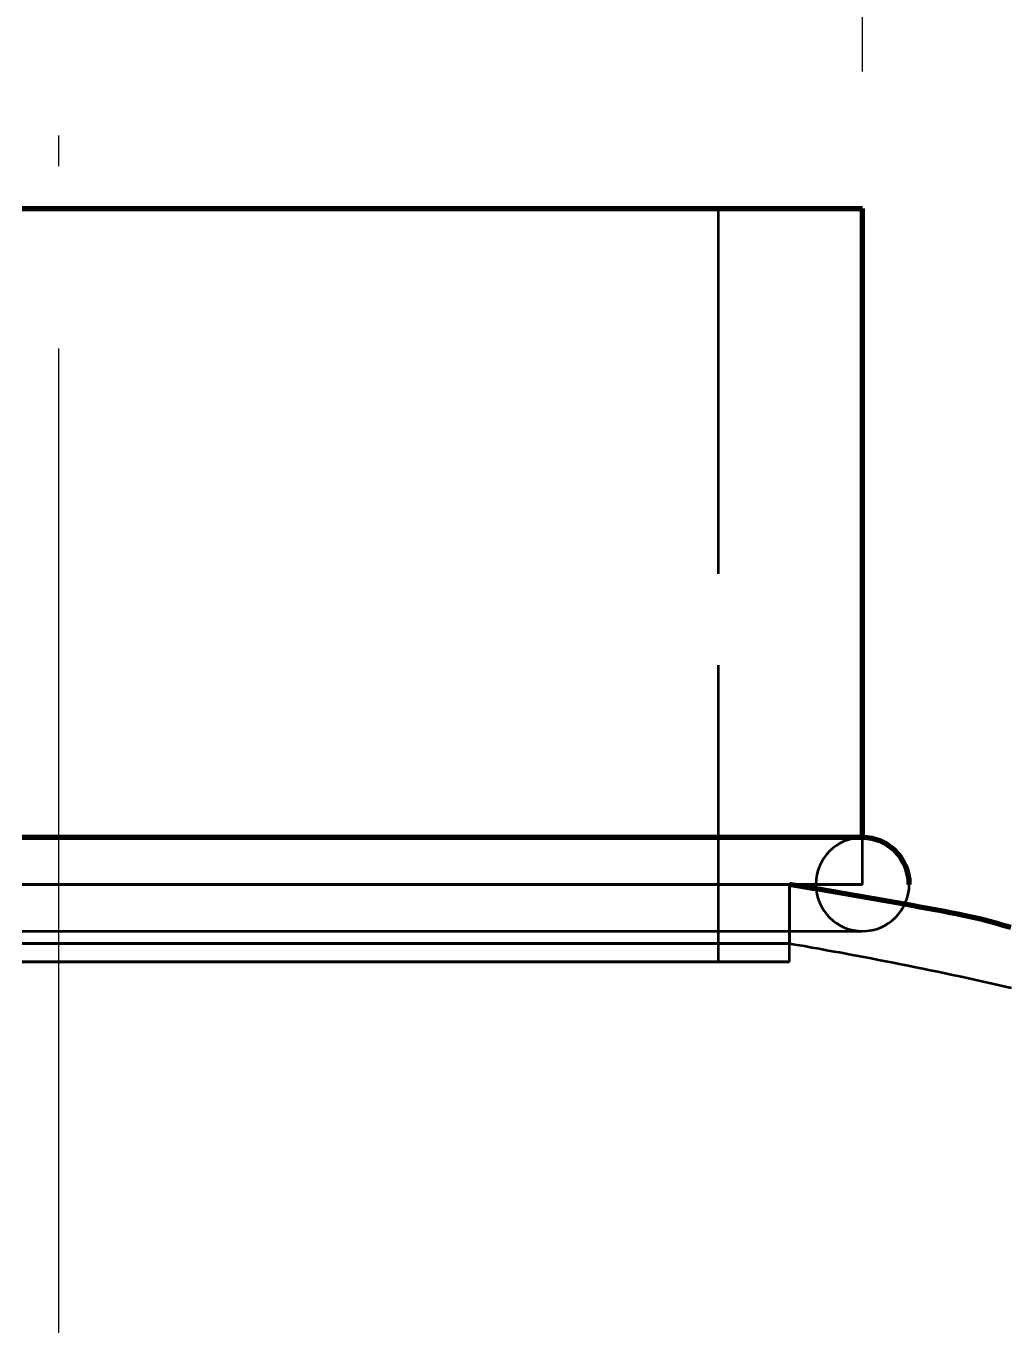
# Model space of a CAD drawing. Header units: millimetres. Extents: x 0 to 594, y 0 to 420.
# Drawn here: x 119.89 to 130.63, y 310.65 to 324.87 of the extents above; entities that cross this region are included whole.
import ezdxf

# ---------------------------------------------------------------- set-up
doc = ezdxf.new("R2010")
doc.units = ezdxf.units.MM
doc.linetypes.add('IRAM-E-TRAZOS', pattern=[5, 4, -1])
doc.linetypes.add('IRAM-F-TRAZO-PUNTO', pattern=[20, 15, -2, 1, -2])
for name, color, linetype, lineweight in [('01-VISIBLE', 7, 'CONTINUOUS', 70), ('02-OCULTA', 4, 'IRAM-E-TRAZOS', 35), ('03-EJE', 1, 'IRAM-F-TRAZO-PUNTO', 18), ('04-COTA', 3, 'CONTINUOUS', 18)]:
    doc.layers.add(name, color=color, linetype=linetype, lineweight=lineweight)
doc.styles.add('ISO3098', font='isocpeur.ttf')
doc.dimstyles.new('FLAMA-IRAM', dxfattribs={"dimtxt": 3.5, "dimasz": 3.5, "dimexe": 2, "dimexo": 1.5, "dimgap": 1, "dimtad": 1, "dimdec": 1, "dimtxsty": 'ISO3098', "dimblk": 'IRAM_FLECHA', "dimblk1": 'IRAM_FLECHA', "dimblk2": 'IRAM_FLECHA', "dimcen": 2.5, "dimclrd": 3, "dimclre": 3, "dimclrt": 3, "dimazin": 3, "dimtfac": 1, "dimtmove": 0, "dimatfit": 3, "dimlwd": 18, "dimlwe": 18})

# ---------------------------------------------------------------- blocks, each defined once
blk = doc.blocks.new('IRAM_FLECHA')
blk.add_solid([(0, 0), (-1, 0.125), (-1, -0.125)])

msp = doc.modelspace()

# ---------------------------------------------------------------- linework, layer by layer
at = {"layer": '01-VISIBLE'}
msp.add_line((129.05, 315.979), (129.05, 322.867), dxfattribs=at)
for points in [[(119.85, 322.867), (119.93, 322.867), (120.01, 322.867), (120.09, 322.867), (120.17, 322.867), (120.25, 322.867), (120.33, 322.867), (120.41, 322.867), (120.49, 322.867), (120.57, 322.867), (120.65, 322.867), (120.73, 322.867), (120.81, 322.867), (120.89, 322.867), (120.97, 322.867), (121.05, 322.867), (121.13, 322.867), (121.21, 322.867), (121.29, 322.867), (121.37, 322.867), (121.45, 322.867), (121.53, 322.867), (121.61, 322.867), (121.69, 322.867), (121.77, 322.867), (121.85, 322.867), (121.93, 322.867), (122.01, 322.867), (122.09, 322.867), (122.17, 322.867), (122.25, 322.867), (122.33, 322.867), (122.41, 322.867), (122.49, 322.867), (122.57, 322.867), (122.65, 322.867), (122.73, 322.867), (122.81, 322.867), (122.89, 322.867), (122.97, 322.867), (123.05, 322.867), (123.13, 322.867), (123.21, 322.867), (123.29, 322.867), (123.37, 322.867), (123.45, 322.867), (123.53, 322.867), (123.61, 322.867), (123.69, 322.867), (123.77, 322.867), (123.85, 322.867), (123.93, 322.867), (124.01, 322.867), (124.09, 322.867), (124.17, 322.867), (124.25, 322.867), (124.33, 322.867), (124.41, 322.867), (124.49, 322.867), (124.57, 322.867), (124.65, 322.867), (124.73, 322.867), (124.81, 322.867), (124.89, 322.867), (124.97, 322.867), (125.05, 322.867), (125.13, 322.867), (125.21, 322.867), (125.29, 322.867), (125.37, 322.867), (125.45, 322.867), (125.53, 322.867), (125.61, 322.867), (125.69, 322.867), (125.77, 322.867), (125.85, 322.867), (125.93, 322.867), (126.01, 322.867), (126.09, 322.867), (126.17, 322.867), (126.25, 322.867), (126.33, 322.867), (126.41, 322.867), (126.49, 322.867), (126.57, 322.867), (126.65, 322.867), (126.73, 322.867), (126.81, 322.867), (126.89, 322.867), (126.97, 322.867), (127.05, 322.867), (127.13, 322.867), (127.21, 322.867), (127.29, 322.867), (127.37, 322.867), (127.45, 322.867), (127.53, 322.867), (127.61, 322.867), (127.69, 322.867), (127.77, 322.867), (127.85, 322.867), (127.93, 322.867), (128.01, 322.867), (128.09, 322.867), (128.17, 322.867), (128.25, 322.867), (128.33, 322.867), (128.41, 322.867), (128.49, 322.867), (128.57, 322.867), (128.65, 322.867), (128.73, 322.867), (128.81, 322.867), (128.89, 322.867), (128.97, 322.867), (129.05, 322.867)], [(129.05, 315.979), (128.97, 315.979), (128.89, 315.979), (128.81, 315.979), (128.73, 315.979), (128.65, 315.979), (128.57, 315.979), (128.49, 315.979), (128.41, 315.979), (128.33, 315.979), (128.25, 315.979), (128.17, 315.979), (128.09, 315.979), (128.01, 315.979), (127.93, 315.979), (127.85, 315.979), (127.77, 315.979), (127.69, 315.979), (127.61, 315.979), (127.53, 315.979), (127.45, 315.979), (127.37, 315.979), (127.29, 315.979), (127.21, 315.979), (127.13, 315.979), (127.05, 315.979), (126.97, 315.979), (126.89, 315.979), (126.81, 315.979), (126.73, 315.979), (126.65, 315.979), (126.57, 315.979), (126.49, 315.979), (126.41, 315.979), (126.33, 315.979), (126.25, 315.979), (126.17, 315.979), (126.09, 315.979), (126.01, 315.979), (125.93, 315.979), (125.85, 315.979), (125.77, 315.979), (125.69, 315.979), (125.61, 315.979), (125.53, 315.979), (125.45, 315.979), (125.37, 315.979), (125.29, 315.979), (125.21, 315.979), (125.13, 315.979), (125.05, 315.979), (124.97, 315.979), (124.89, 315.979), (124.81, 315.979), (124.73, 315.979), (124.65, 315.979), (124.57, 315.979), (124.49, 315.979), (124.41, 315.979), (124.33, 315.979), (124.25, 315.979), (124.17, 315.979), (124.09, 315.979), (124.01, 315.979), (123.93, 315.979), (123.85, 315.979), (123.77, 315.979), (123.69, 315.979), (123.61, 315.979), (123.53, 315.979), (123.45, 315.979), (123.37, 315.979), (123.29, 315.979), (123.21, 315.979), (123.13, 315.979), (123.05, 315.979), (122.97, 315.979), (122.89, 315.979), (122.81, 315.979), (122.73, 315.979), (122.65, 315.979), (122.57, 315.979), (122.49, 315.979), (122.41, 315.979), (122.33, 315.979), (122.25, 315.979), (122.17, 315.979), (122.09, 315.979), (122.01, 315.979), (121.93, 315.979), (121.85, 315.979), (121.77, 315.979), (121.69, 315.979), (121.61, 315.979), (121.53, 315.979), (121.45, 315.979), (121.37, 315.979), (121.29, 315.979), (121.21, 315.979), (121.13, 315.979), (121.05, 315.979), (120.97, 315.979), (120.89, 315.979), (120.81, 315.979), (120.73, 315.979), (120.65, 315.979), (120.57, 315.979), (120.49, 315.979), (120.41, 315.979), (120.33, 315.979), (120.25, 315.979), (120.17, 315.979), (120.09, 315.979), (120.01, 315.979), (119.93, 315.979), (119.85, 315.979)], [(130.673, 314.994), (130.591, 315.018), (130.509, 315.042), (130.427, 315.065), (130.345, 315.085), (130.262, 315.104), (130.179, 315.122), (130.095, 315.139), (130.012, 315.156), (129.928, 315.172), (129.845, 315.188), (129.761, 315.203), (129.677, 315.219), (129.594, 315.234), (129.51, 315.249), (129.426, 315.264), (129.342, 315.279), (129.258, 315.293), (129.175, 315.308), (129.091, 315.323), (129.007, 315.337), (128.923, 315.352), (128.839, 315.366), (128.755, 315.38), (128.671, 315.395), (128.588, 315.409), (128.504, 315.423), (128.42, 315.438), (128.336, 315.452), (128.252, 315.466)]]:
    msp.add_lwpolyline(points, dxfattribs=at)
msp.add_arc((129.05, 315.467), 0.512, 0, 90, dxfattribs=at)
at = {"layer": '02-OCULTA'}
for p, q in [((127.47, 322.867), (127.47, 314.62)), ((129.05, 315.467), (129.05, 315.979)), ((128.25, 315.467), (128.25, 314.82)), ((128.252, 314.62), (128.252, 315.467))]:
    msp.add_line(p, q, dxfattribs=at)
for points in [[(127.47, 322.867), (127.39, 322.867), (127.31, 322.867), (127.229, 322.867), (127.149, 322.867), (127.069, 322.867), (126.989, 322.867), (126.908, 322.867), (126.828, 322.867), (126.748, 322.867), (126.668, 322.867), (126.588, 322.867), (126.507, 322.867), (126.427, 322.867), (126.347, 322.867), (126.267, 322.867), (126.186, 322.867), (126.106, 322.867), (126.026, 322.867), (125.946, 322.867), (125.866, 322.867), (125.785, 322.867), (125.705, 322.867), (125.625, 322.867), (125.545, 322.867), (125.464, 322.867), (125.384, 322.867), (125.304, 322.867), (125.224, 322.867), (125.144, 322.867), (125.063, 322.867), (124.983, 322.867), (124.903, 322.867), (124.823, 322.867), (124.742, 322.867), (124.662, 322.867), (124.582, 322.867), (124.502, 322.867), (124.422, 322.867), (124.341, 322.867), (124.261, 322.867), (124.181, 322.867), (124.101, 322.867), (124.02, 322.867), (123.94, 322.867), (123.86, 322.867), (123.78, 322.867), (123.7, 322.867), (123.619, 322.867), (123.539, 322.867), (123.459, 322.867), (123.379, 322.867), (123.298, 322.867), (123.218, 322.867), (123.138, 322.867), (123.058, 322.867), (122.978, 322.867), (122.897, 322.867), (122.817, 322.867), (122.737, 322.867), (122.657, 322.867), (122.576, 322.867), (122.496, 322.867), (122.416, 322.867), (122.336, 322.867), (122.256, 322.867), (122.175, 322.867), (122.095, 322.867), (122.015, 322.867), (121.935, 322.867), (121.854, 322.867), (121.774, 322.867), (121.694, 322.867), (121.614, 322.867), (121.534, 322.867), (121.453, 322.867), (121.373, 322.867), (121.293, 322.867), (121.213, 322.867), (121.132, 322.867), (121.052, 322.867), (120.972, 322.867), (120.892, 322.867), (120.812, 322.867), (120.731, 322.867), (120.651, 322.867), (120.571, 322.867), (120.491, 322.867), (120.41, 322.867), (120.33, 322.867), (120.25, 322.867), (120.17, 322.867), (120.09, 322.867), (120.009, 322.867), (119.929, 322.867), (119.849, 322.867)], [(119.849, 322.867), (119.929, 322.867), (120.009, 322.867), (120.09, 322.867), (120.17, 322.867), (120.25, 322.867), (120.33, 322.867), (120.41, 322.867), (120.491, 322.867), (120.571, 322.867), (120.651, 322.867), (120.731, 322.867), (120.812, 322.867), (120.892, 322.867), (120.972, 322.867), (121.052, 322.867), (121.132, 322.867), (121.213, 322.867), (121.293, 322.867), (121.373, 322.867), (121.453, 322.867), (121.534, 322.867), (121.614, 322.867), (121.694, 322.867), (121.774, 322.867), (121.854, 322.867), (121.935, 322.867), (122.015, 322.867), (122.095, 322.867), (122.175, 322.867), (122.256, 322.867), (122.336, 322.867), (122.416, 322.867), (122.496, 322.867), (122.576, 322.867), (122.657, 322.867), (122.737, 322.867), (122.817, 322.867), (122.897, 322.867), (122.978, 322.867), (123.058, 322.867), (123.138, 322.867), (123.218, 322.867), (123.298, 322.867), (123.379, 322.867), (123.459, 322.867), (123.539, 322.867), (123.619, 322.867), (123.7, 322.867), (123.78, 322.867), (123.86, 322.867), (123.94, 322.867), (124.02, 322.867), (124.101, 322.867), (124.181, 322.867), (124.261, 322.867), (124.341, 322.867), (124.422, 322.867), (124.502, 322.867), (124.582, 322.867), (124.662, 322.867), (124.742, 322.867), (124.823, 322.867), (124.903, 322.867), (124.983, 322.867), (125.063, 322.867), (125.144, 322.867), (125.224, 322.867), (125.304, 322.867), (125.384, 322.867), (125.464, 322.867), (125.545, 322.867), (125.625, 322.867), (125.705, 322.867), (125.785, 322.867), (125.866, 322.867), (125.946, 322.867), (126.026, 322.867), (126.106, 322.867), (126.186, 322.867), (126.267, 322.867), (126.347, 322.867), (126.427, 322.867), (126.507, 322.867), (126.588, 322.867), (126.668, 322.867), (126.748, 322.867), (126.828, 322.867), (126.908, 322.867), (126.989, 322.867), (127.069, 322.867), (127.149, 322.867), (127.229, 322.867), (127.31, 322.867), (127.39, 322.867), (127.47, 322.867)], [(129.05, 322.867), (128.97, 322.867), (128.89, 322.867), (128.81, 322.867), (128.73, 322.867), (128.65, 322.867), (128.57, 322.867), (128.49, 322.867), (128.41, 322.867), (128.33, 322.867), (128.25, 322.867), (128.17, 322.867), (128.09, 322.867), (128.01, 322.867), (127.93, 322.867), (127.85, 322.867), (127.77, 322.867), (127.69, 322.867), (127.61, 322.867), (127.53, 322.867), (127.45, 322.867), (127.37, 322.867), (127.29, 322.867), (127.21, 322.867), (127.13, 322.867), (127.05, 322.867), (126.97, 322.867), (126.89, 322.867), (126.81, 322.867), (126.73, 322.867), (126.65, 322.867), (126.57, 322.867), (126.49, 322.867), (126.41, 322.867), (126.33, 322.867), (126.25, 322.867), (126.17, 322.867), (126.09, 322.867), (126.01, 322.867), (125.93, 322.867), (125.85, 322.867), (125.77, 322.867), (125.69, 322.867), (125.61, 322.867), (125.53, 322.867), (125.45, 322.867), (125.37, 322.867), (125.29, 322.867), (125.21, 322.867), (125.13, 322.867), (125.05, 322.867), (124.97, 322.867), (124.89, 322.867), (124.81, 322.867), (124.73, 322.867), (124.65, 322.867), (124.57, 322.867), (124.49, 322.867), (124.41, 322.867), (124.33, 322.867), (124.25, 322.867), (124.17, 322.867), (124.09, 322.867), (124.01, 322.867), (123.93, 322.867), (123.85, 322.867), (123.77, 322.867), (123.69, 322.867), (123.61, 322.867), (123.53, 322.867), (123.45, 322.867), (123.37, 322.867), (123.29, 322.867), (123.21, 322.867), (123.13, 322.867), (123.05, 322.867), (122.97, 322.867), (122.89, 322.867), (122.81, 322.867), (122.73, 322.867), (122.65, 322.867), (122.57, 322.867), (122.49, 322.867), (122.41, 322.867), (122.33, 322.867), (122.25, 322.867), (122.17, 322.867), (122.09, 322.867), (122.01, 322.867), (121.93, 322.867), (121.85, 322.867), (121.77, 322.867), (121.69, 322.867), (121.61, 322.867), (121.53, 322.867), (121.45, 322.867), (121.37, 322.867), (121.29, 322.867), (121.21, 322.867), (121.13, 322.867), (121.05, 322.867), (120.97, 322.867), (120.89, 322.867), (120.81, 322.867), (120.73, 322.867), (120.65, 322.867), (120.57, 322.867), (120.49, 322.867), (120.41, 322.867), (120.33, 322.867), (120.25, 322.867), (120.17, 322.867), (120.09, 322.867), (120.01, 322.867), (119.93, 322.867), (119.85, 322.867)], [(129.05, 315.979), (128.97, 315.979), (128.89, 315.979), (128.81, 315.979), (128.73, 315.979), (128.65, 315.979), (128.57, 315.979), (128.49, 315.979), (128.41, 315.979), (128.33, 315.979), (128.25, 315.979), (128.17, 315.979), (128.09, 315.979), (128.01, 315.979), (127.93, 315.979), (127.85, 315.979), (127.77, 315.979), (127.69, 315.979), (127.61, 315.979), (127.53, 315.979), (127.45, 315.979), (127.37, 315.979), (127.29, 315.979), (127.21, 315.979), (127.13, 315.979), (127.05, 315.979), (126.97, 315.979), (126.89, 315.979), (126.81, 315.979), (126.73, 315.979), (126.65, 315.979), (126.57, 315.979), (126.49, 315.979), (126.41, 315.979), (126.33, 315.979), (126.25, 315.979), (126.17, 315.979), (126.09, 315.979), (126.01, 315.979), (125.93, 315.979), (125.85, 315.979), (125.77, 315.979), (125.69, 315.979), (125.61, 315.979), (125.53, 315.979), (125.45, 315.979), (125.37, 315.979), (125.29, 315.979), (125.21, 315.979), (125.13, 315.979), (125.05, 315.979), (124.97, 315.979), (124.89, 315.979), (124.81, 315.979), (124.73, 315.979), (124.65, 315.979), (124.57, 315.979), (124.49, 315.979), (124.41, 315.979), (124.33, 315.979), (124.25, 315.979), (124.17, 315.979), (124.09, 315.979), (124.01, 315.979), (123.93, 315.979), (123.85, 315.979), (123.77, 315.979), (123.69, 315.979), (123.61, 315.979), (123.53, 315.979), (123.45, 315.979), (123.37, 315.979), (123.29, 315.979), (123.21, 315.979), (123.13, 315.979), (123.05, 315.979), (122.97, 315.979), (122.89, 315.979), (122.81, 315.979), (122.73, 315.979), (122.65, 315.979), (122.57, 315.979), (122.49, 315.979), (122.41, 315.979), (122.33, 315.979), (122.25, 315.979), (122.17, 315.979), (122.09, 315.979), (122.01, 315.979), (121.93, 315.979), (121.85, 315.979), (121.77, 315.979), (121.69, 315.979), (121.61, 315.979), (121.53, 315.979), (121.45, 315.979), (121.37, 315.979), (121.29, 315.979), (121.21, 315.979), (121.13, 315.979), (121.05, 315.979), (120.97, 315.979), (120.89, 315.979), (120.81, 315.979), (120.73, 315.979), (120.65, 315.979), (120.57, 315.979), (120.49, 315.979), (120.41, 315.979), (120.33, 315.979), (120.25, 315.979), (120.17, 315.979), (120.09, 315.979), (120.01, 315.979), (119.93, 315.979), (119.85, 315.979)], [(128.25, 315.467), (128.17, 315.467), (128.09, 315.467), (128.01, 315.467), (127.93, 315.467), (127.85, 315.467), (127.77, 315.467), (127.69, 315.467), (127.61, 315.467), (127.53, 315.467), (127.45, 315.467), (127.37, 315.467), (127.29, 315.467), (127.21, 315.467), (127.13, 315.467), (127.05, 315.467), (126.97, 315.467), (126.89, 315.467), (126.81, 315.467), (126.73, 315.467), (126.65, 315.467), (126.57, 315.467), (126.49, 315.467), (126.41, 315.467), (126.33, 315.467), (126.25, 315.467), (126.17, 315.467), (126.09, 315.467), (126.01, 315.467), (125.93, 315.467), (125.85, 315.467), (125.77, 315.467), (125.69, 315.467), (125.61, 315.467), (125.53, 315.467), (125.45, 315.467), (125.37, 315.467), (125.29, 315.467), (125.21, 315.467), (125.13, 315.467), (125.05, 315.467), (124.97, 315.467), (124.89, 315.467), (124.81, 315.467), (124.73, 315.467), (124.65, 315.467), (124.57, 315.467), (124.49, 315.467), (124.41, 315.467), (124.33, 315.467), (124.25, 315.467), (124.17, 315.467), (124.09, 315.467), (124.01, 315.467), (123.93, 315.467), (123.85, 315.467), (123.77, 315.467), (123.69, 315.467), (123.61, 315.467), (123.53, 315.467), (123.45, 315.467), (123.37, 315.467), (123.29, 315.467), (123.21, 315.467), (123.13, 315.467), (123.05, 315.467), (122.97, 315.467), (122.89, 315.467), (122.81, 315.467), (122.73, 315.467), (122.65, 315.467), (122.57, 315.467), (122.49, 315.467), (122.41, 315.467), (122.33, 315.467), (122.25, 315.467), (122.17, 315.467), (122.09, 315.467), (122.01, 315.467), (121.93, 315.467), (121.85, 315.467), (121.77, 315.467), (121.69, 315.467), (121.61, 315.467), (121.53, 315.467), (121.45, 315.467), (121.37, 315.467), (121.29, 315.467), (121.21, 315.467), (121.13, 315.467), (121.05, 315.467), (120.97, 315.467), (120.89, 315.467), (120.81, 315.467), (120.73, 315.467), (120.65, 315.467), (120.57, 315.467), (120.49, 315.467), (120.41, 315.467), (120.33, 315.467), (120.25, 315.467), (120.17, 315.467), (120.09, 315.467), (120.01, 315.467), (119.93, 315.467), (119.85, 315.467)], [(119.85, 315.467), (119.93, 315.467), (120.01, 315.467), (120.09, 315.467), (120.17, 315.467), (120.25, 315.467), (120.33, 315.467), (120.41, 315.467), (120.49, 315.467), (120.57, 315.467), (120.65, 315.467), (120.73, 315.467), (120.81, 315.467), (120.89, 315.467), (120.97, 315.467), (121.05, 315.467), (121.13, 315.467), (121.21, 315.467), (121.29, 315.467), (121.37, 315.467), (121.45, 315.467), (121.53, 315.467), (121.61, 315.467), (121.69, 315.467), (121.77, 315.467), (121.85, 315.467), (121.93, 315.467), (122.01, 315.467), (122.09, 315.467), (122.17, 315.467), (122.25, 315.467), (122.33, 315.467), (122.41, 315.467), (122.49, 315.467), (122.57, 315.467), (122.65, 315.467), (122.73, 315.467), (122.81, 315.467), (122.89, 315.467), (122.97, 315.467), (123.05, 315.467), (123.13, 315.467), (123.21, 315.467), (123.29, 315.467), (123.37, 315.467), (123.45, 315.467), (123.53, 315.467), (123.61, 315.467), (123.69, 315.467), (123.77, 315.467), (123.85, 315.467), (123.93, 315.467), (124.01, 315.467), (124.09, 315.467), (124.17, 315.467), (124.25, 315.467), (124.33, 315.467), (124.41, 315.467), (124.49, 315.467), (124.57, 315.467), (124.65, 315.467), (124.73, 315.467), (124.81, 315.467), (124.89, 315.467), (124.97, 315.467), (125.05, 315.467), (125.13, 315.467), (125.21, 315.467), (125.29, 315.467), (125.37, 315.467), (125.45, 315.467), (125.53, 315.467), (125.61, 315.467), (125.69, 315.467), (125.77, 315.467), (125.85, 315.467), (125.93, 315.467), (126.01, 315.467), (126.09, 315.467), (126.17, 315.467), (126.25, 315.467), (126.33, 315.467), (126.41, 315.467), (126.49, 315.467), (126.57, 315.467), (126.65, 315.467), (126.73, 315.467), (126.81, 315.467), (126.89, 315.467), (126.97, 315.467), (127.05, 315.467), (127.13, 315.467), (127.21, 315.467), (127.29, 315.467), (127.37, 315.467), (127.45, 315.467), (127.53, 315.467), (127.61, 315.467), (127.69, 315.467), (127.77, 315.467), (127.85, 315.467), (127.93, 315.467), (128.01, 315.467), (128.09, 315.467), (128.17, 315.467), (128.25, 315.467)], [(128.252, 315.467), (128.172, 315.467), (128.092, 315.467), (128.012, 315.467), (127.932, 315.467), (127.852, 315.467), (127.772, 315.467), (127.692, 315.467), (127.612, 315.467), (127.532, 315.467), (127.452, 315.467), (127.372, 315.467), (127.292, 315.467), (127.212, 315.467), (127.132, 315.467), (127.052, 315.467), (126.972, 315.467), (126.892, 315.467), (126.812, 315.467), (126.732, 315.467), (126.652, 315.467), (126.572, 315.467), (126.492, 315.467), (126.412, 315.467), (126.332, 315.467), (126.251, 315.467), (126.171, 315.467), (126.091, 315.467), (126.011, 315.467), (125.931, 315.467), (125.851, 315.467), (125.771, 315.467), (125.691, 315.467), (125.611, 315.467), (125.531, 315.467), (125.451, 315.467), (125.371, 315.467), (125.291, 315.467), (125.211, 315.467), (125.131, 315.467), (125.051, 315.467), (124.971, 315.467), (124.891, 315.467), (124.811, 315.467), (124.731, 315.467), (124.651, 315.467), (124.571, 315.467), (124.491, 315.467), (124.411, 315.467), (124.331, 315.467), (124.251, 315.467), (124.171, 315.467), (124.091, 315.467), (124.011, 315.467), (123.931, 315.467), (123.851, 315.467), (123.771, 315.467), (123.691, 315.467), (123.611, 315.467), (123.531, 315.467), (123.451, 315.467), (123.371, 315.467), (123.291, 315.467), (123.211, 315.467), (123.131, 315.467), (123.051, 315.467), (122.971, 315.467), (122.891, 315.467), (122.811, 315.467), (122.731, 315.467), (122.651, 315.467), (122.571, 315.467), (122.491, 315.467), (122.411, 315.467), (122.331, 315.467), (122.251, 315.467), (122.17, 315.467), (122.09, 315.467), (122.01, 315.467), (121.93, 315.467), (121.85, 315.467), (121.77, 315.467), (121.69, 315.467), (121.61, 315.467), (121.53, 315.467), (121.45, 315.467), (121.37, 315.467), (121.29, 315.467), (121.21, 315.467), (121.13, 315.467), (121.05, 315.467), (120.97, 315.467), (120.89, 315.467), (120.81, 315.467), (120.73, 315.467), (120.65, 315.467), (120.57, 315.467), (120.49, 315.467), (120.41, 315.467), (120.33, 315.467), (120.25, 315.467), (120.17, 315.467), (120.09, 315.467), (120.01, 315.467), (119.93, 315.467), (119.85, 315.467)], [(119.85, 315.467), (119.93, 315.467), (120.01, 315.467), (120.09, 315.467), (120.17, 315.467), (120.25, 315.467), (120.33, 315.467), (120.41, 315.467), (120.49, 315.467), (120.57, 315.467), (120.65, 315.467), (120.73, 315.467), (120.81, 315.467), (120.89, 315.467), (120.97, 315.467), (121.05, 315.467), (121.13, 315.467), (121.21, 315.467), (121.29, 315.467), (121.37, 315.467), (121.45, 315.467), (121.53, 315.467), (121.61, 315.467), (121.69, 315.467), (121.77, 315.467), (121.85, 315.467), (121.93, 315.467), (122.01, 315.467), (122.09, 315.467), (122.17, 315.467), (122.251, 315.467), (122.331, 315.467), (122.411, 315.467), (122.491, 315.467), (122.571, 315.467), (122.651, 315.467), (122.731, 315.467), (122.811, 315.467), (122.891, 315.467), (122.971, 315.467), (123.051, 315.467), (123.131, 315.467), (123.211, 315.467), (123.291, 315.467), (123.371, 315.467), (123.451, 315.467), (123.531, 315.467), (123.611, 315.467), (123.691, 315.467), (123.771, 315.467), (123.851, 315.467), (123.931, 315.467), (124.011, 315.467), (124.091, 315.467), (124.171, 315.467), (124.251, 315.467), (124.331, 315.467), (124.411, 315.467), (124.491, 315.467), (124.571, 315.467), (124.651, 315.467), (124.731, 315.467), (124.811, 315.467), (124.891, 315.467), (124.971, 315.467), (125.051, 315.467), (125.131, 315.467), (125.211, 315.467), (125.291, 315.467), (125.371, 315.467), (125.451, 315.467), (125.531, 315.467), (125.611, 315.467), (125.691, 315.467), (125.771, 315.467), (125.851, 315.467), (125.931, 315.467), (126.011, 315.467), (126.091, 315.467), (126.171, 315.467), (126.251, 315.467), (126.332, 315.467), (126.412, 315.467), (126.492, 315.467), (126.572, 315.467), (126.652, 315.467), (126.732, 315.467), (126.812, 315.467), (126.892, 315.467), (126.972, 315.467), (127.052, 315.467), (127.132, 315.467), (127.212, 315.467), (127.292, 315.467), (127.372, 315.467), (127.452, 315.467), (127.532, 315.467), (127.612, 315.467), (127.692, 315.467), (127.772, 315.467), (127.852, 315.467), (127.932, 315.467), (128.012, 315.467), (128.092, 315.467), (128.172, 315.467), (128.252, 315.467)], [(129.05, 315.467), (128.97, 315.467), (128.89, 315.467), (128.81, 315.467), (128.73, 315.467), (128.65, 315.467), (128.57, 315.467), (128.49, 315.467), (128.41, 315.467), (128.33, 315.467), (128.25, 315.467), (128.17, 315.467), (128.09, 315.467), (128.01, 315.467), (127.93, 315.467), (127.85, 315.467), (127.77, 315.467), (127.69, 315.467), (127.61, 315.467), (127.53, 315.467), (127.45, 315.467), (127.37, 315.467), (127.29, 315.467), (127.21, 315.467), (127.13, 315.467), (127.05, 315.467), (126.97, 315.467), (126.89, 315.467), (126.81, 315.467), (126.73, 315.467), (126.65, 315.467), (126.57, 315.467), (126.49, 315.467), (126.41, 315.467), (126.33, 315.467), (126.25, 315.467), (126.17, 315.467), (126.09, 315.467), (126.01, 315.467), (125.93, 315.467), (125.85, 315.467), (125.77, 315.467), (125.69, 315.467), (125.61, 315.467), (125.53, 315.467), (125.45, 315.467), (125.37, 315.467), (125.29, 315.467), (125.21, 315.467), (125.13, 315.467), (125.05, 315.467), (124.97, 315.467), (124.89, 315.467), (124.81, 315.467), (124.73, 315.467), (124.65, 315.467), (124.57, 315.467), (124.49, 315.467), (124.41, 315.467), (124.33, 315.467), (124.25, 315.467), (124.17, 315.467), (124.09, 315.467), (124.01, 315.467), (123.93, 315.467), (123.85, 315.467), (123.77, 315.467), (123.69, 315.467), (123.61, 315.467), (123.53, 315.467), (123.45, 315.467), (123.37, 315.467), (123.29, 315.467), (123.21, 315.467), (123.13, 315.467), (123.05, 315.467), (122.97, 315.467), (122.89, 315.467), (122.81, 315.467), (122.73, 315.467), (122.65, 315.467), (122.57, 315.467), (122.49, 315.467), (122.41, 315.467), (122.33, 315.467), (122.25, 315.467), (122.17, 315.467), (122.09, 315.467), (122.01, 315.467), (121.93, 315.467), (121.85, 315.467), (121.77, 315.467), (121.69, 315.467), (121.61, 315.467), (121.53, 315.467), (121.45, 315.467), (121.37, 315.467), (121.29, 315.467), (121.21, 315.467), (121.13, 315.467), (121.05, 315.467), (120.97, 315.467), (120.89, 315.467), (120.81, 315.467), (120.73, 315.467), (120.65, 315.467), (120.57, 315.467), (120.49, 315.467), (120.41, 315.467), (120.33, 315.467), (120.25, 315.467), (120.17, 315.467), (120.09, 315.467), (120.01, 315.467), (119.93, 315.467), (119.85, 315.467)], [(119.85, 315.467), (119.93, 315.467), (120.01, 315.467), (120.09, 315.467), (120.17, 315.467), (120.25, 315.467), (120.33, 315.467), (120.41, 315.467), (120.49, 315.467), (120.57, 315.467), (120.65, 315.467), (120.73, 315.467), (120.81, 315.467), (120.89, 315.467), (120.97, 315.467), (121.05, 315.467), (121.13, 315.467), (121.21, 315.467), (121.29, 315.467), (121.37, 315.467), (121.45, 315.467), (121.53, 315.467), (121.61, 315.467), (121.69, 315.467), (121.77, 315.467), (121.85, 315.467), (121.93, 315.467), (122.01, 315.467), (122.09, 315.467), (122.17, 315.467), (122.25, 315.467), (122.33, 315.467), (122.41, 315.467), (122.49, 315.467), (122.57, 315.467), (122.65, 315.467), (122.73, 315.467), (122.81, 315.467), (122.89, 315.467), (122.97, 315.467), (123.05, 315.467), (123.13, 315.467), (123.21, 315.467), (123.29, 315.467), (123.37, 315.467), (123.45, 315.467), (123.53, 315.467), (123.61, 315.467), (123.69, 315.467), (123.77, 315.467), (123.85, 315.467), (123.93, 315.467), (124.01, 315.467), (124.09, 315.467), (124.17, 315.467), (124.25, 315.467), (124.33, 315.467), (124.41, 315.467), (124.49, 315.467), (124.57, 315.467), (124.65, 315.467), (124.73, 315.467), (124.81, 315.467), (124.89, 315.467), (124.97, 315.467), (125.05, 315.467), (125.13, 315.467), (125.21, 315.467), (125.29, 315.467), (125.37, 315.467), (125.45, 315.467), (125.53, 315.467), (125.61, 315.467), (125.69, 315.467), (125.77, 315.467), (125.85, 315.467), (125.93, 315.467), (126.01, 315.467), (126.09, 315.467), (126.17, 315.467), (126.25, 315.467), (126.33, 315.467), (126.41, 315.467), (126.49, 315.467), (126.57, 315.467), (126.65, 315.467), (126.73, 315.467), (126.81, 315.467), (126.89, 315.467), (126.97, 315.467), (127.05, 315.467), (127.13, 315.467), (127.21, 315.467), (127.29, 315.467), (127.37, 315.467), (127.45, 315.467), (127.53, 315.467), (127.61, 315.467), (127.69, 315.467), (127.77, 315.467), (127.85, 315.467), (127.93, 315.467), (128.01, 315.467), (128.09, 315.467), (128.17, 315.467), (128.25, 315.467), (128.33, 315.467), (128.41, 315.467), (128.49, 315.467), (128.57, 315.467), (128.65, 315.467), (128.73, 315.467), (128.81, 315.467), (128.89, 315.467), (128.97, 315.467), (129.05, 315.467)], [(128.252, 315.466), (128.252, 315.466), (128.251, 315.466), (128.251, 315.466), (128.251, 315.466), (128.25, 315.467), (128.25, 315.467)], [(119.85, 314.955), (119.93, 314.955), (120.01, 314.955), (120.09, 314.955), (120.17, 314.955), (120.25, 314.955), (120.33, 314.955), (120.41, 314.955), (120.49, 314.955), (120.57, 314.955), (120.65, 314.955), (120.73, 314.955), (120.81, 314.955), (120.89, 314.955), (120.97, 314.955), (121.05, 314.955), (121.13, 314.955), (121.21, 314.955), (121.29, 314.955), (121.37, 314.955), (121.45, 314.955), (121.53, 314.955), (121.61, 314.955), (121.69, 314.955), (121.77, 314.955), (121.85, 314.955), (121.93, 314.955), (122.01, 314.955), (122.09, 314.955), (122.17, 314.955), (122.25, 314.955), (122.33, 314.955), (122.41, 314.955), (122.49, 314.955), (122.57, 314.955), (122.65, 314.955), (122.73, 314.955), (122.81, 314.955), (122.89, 314.955), (122.97, 314.955), (123.05, 314.955), (123.13, 314.955), (123.21, 314.955), (123.29, 314.955), (123.37, 314.955), (123.45, 314.955), (123.53, 314.955), (123.61, 314.955), (123.69, 314.955), (123.77, 314.955), (123.85, 314.955), (123.93, 314.955), (124.01, 314.955), (124.09, 314.955), (124.17, 314.955), (124.25, 314.955), (124.33, 314.955), (124.41, 314.955), (124.49, 314.955), (124.57, 314.955), (124.65, 314.955), (124.73, 314.955), (124.81, 314.955), (124.89, 314.955), (124.97, 314.955), (125.05, 314.955), (125.13, 314.955), (125.21, 314.955), (125.29, 314.955), (125.37, 314.955), (125.45, 314.955), (125.53, 314.955), (125.61, 314.955), (125.69, 314.955), (125.77, 314.955), (125.85, 314.955), (125.93, 314.955), (126.01, 314.955), (126.09, 314.955), (126.17, 314.955), (126.25, 314.955), (126.33, 314.955), (126.41, 314.955), (126.49, 314.955), (126.57, 314.955), (126.65, 314.955), (126.73, 314.955), (126.81, 314.955), (126.89, 314.955), (126.97, 314.955), (127.05, 314.955), (127.13, 314.955), (127.21, 314.955), (127.29, 314.955), (127.37, 314.955), (127.45, 314.955), (127.53, 314.955), (127.61, 314.955), (127.69, 314.955), (127.77, 314.955), (127.85, 314.955), (127.93, 314.955), (128.01, 314.955), (128.09, 314.955), (128.17, 314.955), (128.25, 314.955), (128.33, 314.955), (128.41, 314.955), (128.49, 314.955), (128.57, 314.955), (128.65, 314.955), (128.73, 314.955), (128.81, 314.955), (128.89, 314.955), (128.97, 314.955), (129.05, 314.955)], [(119.85, 314.955), (119.93, 314.955), (120.01, 314.955), (120.09, 314.955), (120.17, 314.955), (120.25, 314.955), (120.33, 314.955), (120.41, 314.955), (120.49, 314.955), (120.57, 314.955), (120.65, 314.955), (120.73, 314.955), (120.81, 314.955), (120.89, 314.955), (120.97, 314.955), (121.05, 314.955), (121.13, 314.955), (121.21, 314.955), (121.29, 314.955), (121.37, 314.955), (121.45, 314.955), (121.53, 314.955), (121.61, 314.955), (121.69, 314.955), (121.77, 314.955), (121.85, 314.955), (121.93, 314.955), (122.01, 314.955), (122.09, 314.955), (122.17, 314.955), (122.25, 314.955), (122.33, 314.955), (122.41, 314.955), (122.49, 314.955), (122.57, 314.955), (122.65, 314.955), (122.73, 314.955), (122.81, 314.955), (122.89, 314.955), (122.97, 314.955), (123.05, 314.955), (123.13, 314.955), (123.21, 314.955), (123.29, 314.955), (123.37, 314.955), (123.45, 314.955), (123.53, 314.955), (123.61, 314.955), (123.69, 314.955), (123.77, 314.955), (123.85, 314.955), (123.93, 314.955), (124.01, 314.955), (124.09, 314.955), (124.17, 314.955), (124.25, 314.955), (124.33, 314.955), (124.41, 314.955), (124.49, 314.955), (124.57, 314.955), (124.65, 314.955), (124.73, 314.955), (124.81, 314.955), (124.89, 314.955), (124.97, 314.955), (125.05, 314.955), (125.13, 314.955), (125.21, 314.955), (125.29, 314.955), (125.37, 314.955), (125.45, 314.955), (125.53, 314.955), (125.61, 314.955), (125.69, 314.955), (125.77, 314.955), (125.85, 314.955), (125.93, 314.955), (126.01, 314.955), (126.09, 314.955), (126.17, 314.955), (126.25, 314.955), (126.33, 314.955), (126.41, 314.955), (126.49, 314.955), (126.57, 314.955), (126.65, 314.955), (126.73, 314.955), (126.81, 314.955), (126.89, 314.955), (126.97, 314.955), (127.05, 314.955), (127.13, 314.955), (127.21, 314.955), (127.29, 314.955), (127.37, 314.955), (127.45, 314.955), (127.53, 314.955), (127.61, 314.955), (127.69, 314.955), (127.77, 314.955), (127.85, 314.955), (127.93, 314.955), (128.01, 314.955), (128.09, 314.955), (128.17, 314.955), (128.25, 314.955), (128.33, 314.955), (128.41, 314.955), (128.49, 314.955), (128.57, 314.955), (128.65, 314.955), (128.73, 314.955), (128.81, 314.955), (128.89, 314.955), (128.97, 314.955), (129.05, 314.955)], [(128.25, 314.82), (128.17, 314.82), (128.09, 314.82), (128.01, 314.82), (127.93, 314.82), (127.85, 314.82), (127.77, 314.82), (127.69, 314.82), (127.61, 314.82), (127.53, 314.82), (127.45, 314.82), (127.37, 314.82), (127.29, 314.82), (127.21, 314.82), (127.13, 314.82), (127.05, 314.82), (126.97, 314.82), (126.89, 314.82), (126.81, 314.82), (126.73, 314.82), (126.65, 314.82), (126.57, 314.82), (126.49, 314.82), (126.41, 314.82), (126.33, 314.82), (126.25, 314.82), (126.17, 314.82), (126.09, 314.82), (126.01, 314.82), (125.93, 314.82), (125.85, 314.82), (125.77, 314.82), (125.69, 314.82), (125.61, 314.82), (125.53, 314.82), (125.45, 314.82), (125.37, 314.82), (125.29, 314.82), (125.21, 314.82), (125.13, 314.82), (125.05, 314.82), (124.97, 314.82), (124.89, 314.82), (124.81, 314.82), (124.73, 314.82), (124.65, 314.82), (124.57, 314.82), (124.49, 314.82), (124.41, 314.82), (124.33, 314.82), (124.25, 314.82), (124.17, 314.82), (124.09, 314.82), (124.01, 314.82), (123.93, 314.82), (123.85, 314.82), (123.77, 314.82), (123.69, 314.82), (123.61, 314.82), (123.53, 314.82), (123.45, 314.82), (123.37, 314.82), (123.29, 314.82), (123.21, 314.82), (123.13, 314.82), (123.05, 314.82), (122.97, 314.82), (122.89, 314.82), (122.81, 314.82), (122.73, 314.82), (122.65, 314.82), (122.57, 314.82), (122.49, 314.82), (122.41, 314.82), (122.33, 314.82), (122.25, 314.82), (122.17, 314.82), (122.09, 314.82), (122.01, 314.82), (121.93, 314.82), (121.85, 314.82), (121.77, 314.82), (121.69, 314.82), (121.61, 314.82), (121.53, 314.82), (121.45, 314.82), (121.37, 314.82), (121.29, 314.82), (121.21, 314.82), (121.13, 314.82), (121.05, 314.82), (120.97, 314.82), (120.89, 314.82), (120.81, 314.82), (120.73, 314.82), (120.65, 314.82), (120.57, 314.82), (120.49, 314.82), (120.41, 314.82), (120.33, 314.82), (120.25, 314.82), (120.17, 314.82), (120.09, 314.82), (120.01, 314.82), (119.93, 314.82), (119.85, 314.82)], [(119.85, 314.82), (119.93, 314.82), (120.01, 314.82), (120.09, 314.82), (120.17, 314.82), (120.25, 314.82), (120.33, 314.82), (120.41, 314.82), (120.49, 314.82), (120.57, 314.82), (120.65, 314.82), (120.73, 314.82), (120.81, 314.82), (120.89, 314.82), (120.97, 314.82), (121.05, 314.82), (121.13, 314.82), (121.21, 314.82), (121.29, 314.82), (121.37, 314.82), (121.45, 314.82), (121.53, 314.82), (121.61, 314.82), (121.69, 314.82), (121.77, 314.82), (121.85, 314.82), (121.93, 314.82), (122.01, 314.82), (122.09, 314.82), (122.17, 314.82), (122.25, 314.82), (122.33, 314.82), (122.41, 314.82), (122.49, 314.82), (122.57, 314.82), (122.65, 314.82), (122.73, 314.82), (122.81, 314.82), (122.89, 314.82), (122.97, 314.82), (123.05, 314.82), (123.13, 314.82), (123.21, 314.82), (123.29, 314.82), (123.37, 314.82), (123.45, 314.82), (123.53, 314.82), (123.61, 314.82), (123.69, 314.82), (123.77, 314.82), (123.85, 314.82), (123.93, 314.82), (124.01, 314.82), (124.09, 314.82), (124.17, 314.82), (124.25, 314.82), (124.33, 314.82), (124.41, 314.82), (124.49, 314.82), (124.57, 314.82), (124.65, 314.82), (124.73, 314.82), (124.81, 314.82), (124.89, 314.82), (124.97, 314.82), (125.05, 314.82), (125.13, 314.82), (125.21, 314.82), (125.29, 314.82), (125.37, 314.82), (125.45, 314.82), (125.53, 314.82), (125.61, 314.82), (125.69, 314.82), (125.77, 314.82), (125.85, 314.82), (125.93, 314.82), (126.01, 314.82), (126.09, 314.82), (126.17, 314.82), (126.25, 314.82), (126.33, 314.82), (126.41, 314.82), (126.49, 314.82), (126.57, 314.82), (126.65, 314.82), (126.73, 314.82), (126.81, 314.82), (126.89, 314.82), (126.97, 314.82), (127.05, 314.82), (127.13, 314.82), (127.21, 314.82), (127.29, 314.82), (127.37, 314.82), (127.45, 314.82), (127.53, 314.82), (127.61, 314.82), (127.69, 314.82), (127.77, 314.82), (127.85, 314.82), (127.93, 314.82), (128.01, 314.82), (128.09, 314.82), (128.17, 314.82), (128.25, 314.82)], [(128.25, 314.82), (128.331, 314.806), (128.413, 314.792), (128.494, 314.777), (128.575, 314.763), (128.657, 314.748), (128.738, 314.733), (128.819, 314.719), (128.901, 314.703), (128.982, 314.688), (129.063, 314.673), (129.144, 314.657), (129.225, 314.642), (129.306, 314.626), (129.387, 314.61), (129.468, 314.594), (129.549, 314.578), (129.63, 314.561), (129.711, 314.545), (129.792, 314.528), (129.873, 314.511), (129.954, 314.494), (130.035, 314.477), (130.115, 314.46), (130.196, 314.442), (130.277, 314.425), (130.358, 314.407), (130.438, 314.389), (130.519, 314.371), (130.599, 314.353), (130.68, 314.334)], [(127.47, 314.62), (127.39, 314.62), (127.31, 314.62), (127.229, 314.62), (127.149, 314.62), (127.069, 314.62), (126.989, 314.62), (126.908, 314.62), (126.828, 314.62), (126.748, 314.62), (126.668, 314.62), (126.588, 314.62), (126.507, 314.62), (126.427, 314.62), (126.347, 314.62), (126.267, 314.62), (126.186, 314.62), (126.106, 314.62), (126.026, 314.62), (125.946, 314.62), (125.866, 314.62), (125.785, 314.62), (125.705, 314.62), (125.625, 314.62), (125.545, 314.62), (125.464, 314.62), (125.384, 314.62), (125.304, 314.62), (125.224, 314.62), (125.144, 314.62), (125.063, 314.62), (124.983, 314.62), (124.903, 314.62), (124.823, 314.62), (124.742, 314.62), (124.662, 314.62), (124.582, 314.62), (124.502, 314.62), (124.422, 314.62), (124.341, 314.62), (124.261, 314.62), (124.181, 314.62), (124.101, 314.62), (124.02, 314.62), (123.94, 314.62), (123.86, 314.62), (123.78, 314.62), (123.7, 314.62), (123.619, 314.62), (123.539, 314.62), (123.459, 314.62), (123.379, 314.62), (123.298, 314.62), (123.218, 314.62), (123.138, 314.62), (123.058, 314.62), (122.978, 314.62), (122.897, 314.62), (122.817, 314.62), (122.737, 314.62), (122.657, 314.62), (122.576, 314.62), (122.496, 314.62), (122.416, 314.62), (122.336, 314.62), (122.256, 314.62), (122.175, 314.62), (122.095, 314.62), (122.015, 314.62), (121.935, 314.62), (121.854, 314.62), (121.774, 314.62), (121.694, 314.62), (121.614, 314.62), (121.534, 314.62), (121.453, 314.62), (121.373, 314.62), (121.293, 314.62), (121.213, 314.62), (121.132, 314.62), (121.052, 314.62), (120.972, 314.62), (120.892, 314.62), (120.812, 314.62), (120.731, 314.62), (120.651, 314.62), (120.571, 314.62), (120.491, 314.62), (120.41, 314.62), (120.33, 314.62), (120.25, 314.62), (120.17, 314.62), (120.09, 314.62), (120.009, 314.62), (119.929, 314.62), (119.849, 314.62)], [(119.849, 314.62), (119.929, 314.62), (120.009, 314.62), (120.09, 314.62), (120.17, 314.62), (120.25, 314.62), (120.33, 314.62), (120.41, 314.62), (120.491, 314.62), (120.571, 314.62), (120.651, 314.62), (120.731, 314.62), (120.812, 314.62), (120.892, 314.62), (120.972, 314.62), (121.052, 314.62), (121.132, 314.62), (121.213, 314.62), (121.293, 314.62), (121.373, 314.62), (121.453, 314.62), (121.534, 314.62), (121.614, 314.62), (121.694, 314.62), (121.774, 314.62), (121.854, 314.62), (121.935, 314.62), (122.015, 314.62), (122.095, 314.62), (122.175, 314.62), (122.256, 314.62), (122.336, 314.62), (122.416, 314.62), (122.496, 314.62), (122.576, 314.62), (122.657, 314.62), (122.737, 314.62), (122.817, 314.62), (122.897, 314.62), (122.978, 314.62), (123.058, 314.62), (123.138, 314.62), (123.218, 314.62), (123.298, 314.62), (123.379, 314.62), (123.459, 314.62), (123.539, 314.62), (123.619, 314.62), (123.7, 314.62), (123.78, 314.62), (123.86, 314.62), (123.94, 314.62), (124.02, 314.62), (124.101, 314.62), (124.181, 314.62), (124.261, 314.62), (124.341, 314.62), (124.422, 314.62), (124.502, 314.62), (124.582, 314.62), (124.662, 314.62), (124.742, 314.62), (124.823, 314.62), (124.903, 314.62), (124.983, 314.62), (125.063, 314.62), (125.144, 314.62), (125.224, 314.62), (125.304, 314.62), (125.384, 314.62), (125.464, 314.62), (125.545, 314.62), (125.625, 314.62), (125.705, 314.62), (125.785, 314.62), (125.866, 314.62), (125.946, 314.62), (126.026, 314.62), (126.106, 314.62), (126.186, 314.62), (126.267, 314.62), (126.347, 314.62), (126.427, 314.62), (126.507, 314.62), (126.588, 314.62), (126.668, 314.62), (126.748, 314.62), (126.828, 314.62), (126.908, 314.62), (126.989, 314.62), (127.069, 314.62), (127.149, 314.62), (127.229, 314.62), (127.31, 314.62), (127.39, 314.62), (127.47, 314.62)], [(128.252, 314.62), (128.172, 314.62), (128.092, 314.62), (128.012, 314.62), (127.932, 314.62), (127.852, 314.62), (127.772, 314.62), (127.692, 314.62), (127.612, 314.62), (127.532, 314.62), (127.452, 314.62), (127.372, 314.62), (127.292, 314.62), (127.212, 314.62), (127.132, 314.62), (127.052, 314.62), (126.972, 314.62), (126.892, 314.62), (126.812, 314.62), (126.732, 314.62), (126.652, 314.62), (126.572, 314.62), (126.492, 314.62), (126.412, 314.62), (126.332, 314.62), (126.251, 314.62), (126.171, 314.62), (126.091, 314.62), (126.011, 314.62), (125.931, 314.62), (125.851, 314.62), (125.771, 314.62), (125.691, 314.62), (125.611, 314.62), (125.531, 314.62), (125.451, 314.62), (125.371, 314.62), (125.291, 314.62), (125.211, 314.62), (125.131, 314.62), (125.051, 314.62), (124.971, 314.62), (124.891, 314.62), (124.811, 314.62), (124.731, 314.62), (124.651, 314.62), (124.571, 314.62), (124.491, 314.62), (124.411, 314.62), (124.331, 314.62), (124.251, 314.62), (124.171, 314.62), (124.091, 314.62), (124.011, 314.62), (123.931, 314.62), (123.851, 314.62), (123.771, 314.62), (123.691, 314.62), (123.611, 314.62), (123.531, 314.62), (123.451, 314.62), (123.371, 314.62), (123.291, 314.62), (123.211, 314.62), (123.131, 314.62), (123.051, 314.62), (122.971, 314.62), (122.891, 314.62), (122.811, 314.62), (122.731, 314.62), (122.651, 314.62), (122.571, 314.62), (122.491, 314.62), (122.411, 314.62), (122.331, 314.62), (122.251, 314.62), (122.17, 314.62), (122.09, 314.62), (122.01, 314.62), (121.93, 314.62), (121.85, 314.62), (121.77, 314.62), (121.69, 314.62), (121.61, 314.62), (121.53, 314.62), (121.45, 314.62), (121.37, 314.62), (121.29, 314.62), (121.21, 314.62), (121.13, 314.62), (121.05, 314.62), (120.97, 314.62), (120.89, 314.62), (120.81, 314.62), (120.73, 314.62), (120.65, 314.62), (120.57, 314.62), (120.49, 314.62), (120.41, 314.62), (120.33, 314.62), (120.25, 314.62), (120.17, 314.62), (120.09, 314.62), (120.01, 314.62), (119.93, 314.62), (119.85, 314.62)], [(119.85, 314.62), (119.93, 314.62), (120.01, 314.62), (120.09, 314.62), (120.17, 314.62), (120.25, 314.62), (120.33, 314.62), (120.41, 314.62), (120.49, 314.62), (120.57, 314.62), (120.65, 314.62), (120.73, 314.62), (120.81, 314.62), (120.89, 314.62), (120.97, 314.62), (121.05, 314.62), (121.13, 314.62), (121.21, 314.62), (121.29, 314.62), (121.37, 314.62), (121.45, 314.62), (121.53, 314.62), (121.61, 314.62), (121.69, 314.62), (121.77, 314.62), (121.85, 314.62), (121.93, 314.62), (122.01, 314.62), (122.09, 314.62), (122.17, 314.62), (122.251, 314.62), (122.331, 314.62), (122.411, 314.62), (122.491, 314.62), (122.571, 314.62), (122.651, 314.62), (122.731, 314.62), (122.811, 314.62), (122.891, 314.62), (122.971, 314.62), (123.051, 314.62), (123.131, 314.62), (123.211, 314.62), (123.291, 314.62), (123.371, 314.62), (123.451, 314.62), (123.531, 314.62), (123.611, 314.62), (123.691, 314.62), (123.771, 314.62), (123.851, 314.62), (123.931, 314.62), (124.011, 314.62), (124.091, 314.62), (124.171, 314.62), (124.251, 314.62), (124.331, 314.62), (124.411, 314.62), (124.491, 314.62), (124.571, 314.62), (124.651, 314.62), (124.731, 314.62), (124.811, 314.62), (124.891, 314.62), (124.971, 314.62), (125.051, 314.62), (125.131, 314.62), (125.211, 314.62), (125.291, 314.62), (125.371, 314.62), (125.451, 314.62), (125.531, 314.62), (125.611, 314.62), (125.691, 314.62), (125.771, 314.62), (125.851, 314.62), (125.931, 314.62), (126.011, 314.62), (126.091, 314.62), (126.171, 314.62), (126.251, 314.62), (126.332, 314.62), (126.412, 314.62), (126.492, 314.62), (126.572, 314.62), (126.652, 314.62), (126.732, 314.62), (126.812, 314.62), (126.892, 314.62), (126.972, 314.62), (127.052, 314.62), (127.132, 314.62), (127.212, 314.62), (127.292, 314.62), (127.372, 314.62), (127.452, 314.62), (127.532, 314.62), (127.612, 314.62), (127.692, 314.62), (127.772, 314.62), (127.852, 314.62), (127.932, 314.62), (128.012, 314.62), (128.092, 314.62), (128.172, 314.62), (128.252, 314.62)]]:
    msp.add_lwpolyline(points, dxfattribs=at)
msp.add_arc((129.05, 315.467), 0.512, 90, 0, dxfattribs=at)
at = {"layer": '03-EJE'}
msp.add_line((120.25, 166.333), (120.25, 323.667), dxfattribs=at)

# ---------------------------------------------------------------- dimensions: what is measured, and where the dimension line sits
at = {"layer": '04-COTA'}
msp.add_linear_dim(base=(111.45, 330.867), p1=(111.45, 322.867), p2=(129.05, 322.867), dimstyle='FLAMA-IRAM', override={"dimlfac": 5, "dimpost": '%%c<>'}, dxfattribs=at).render()

doc.saveas('drawing.dxf')
